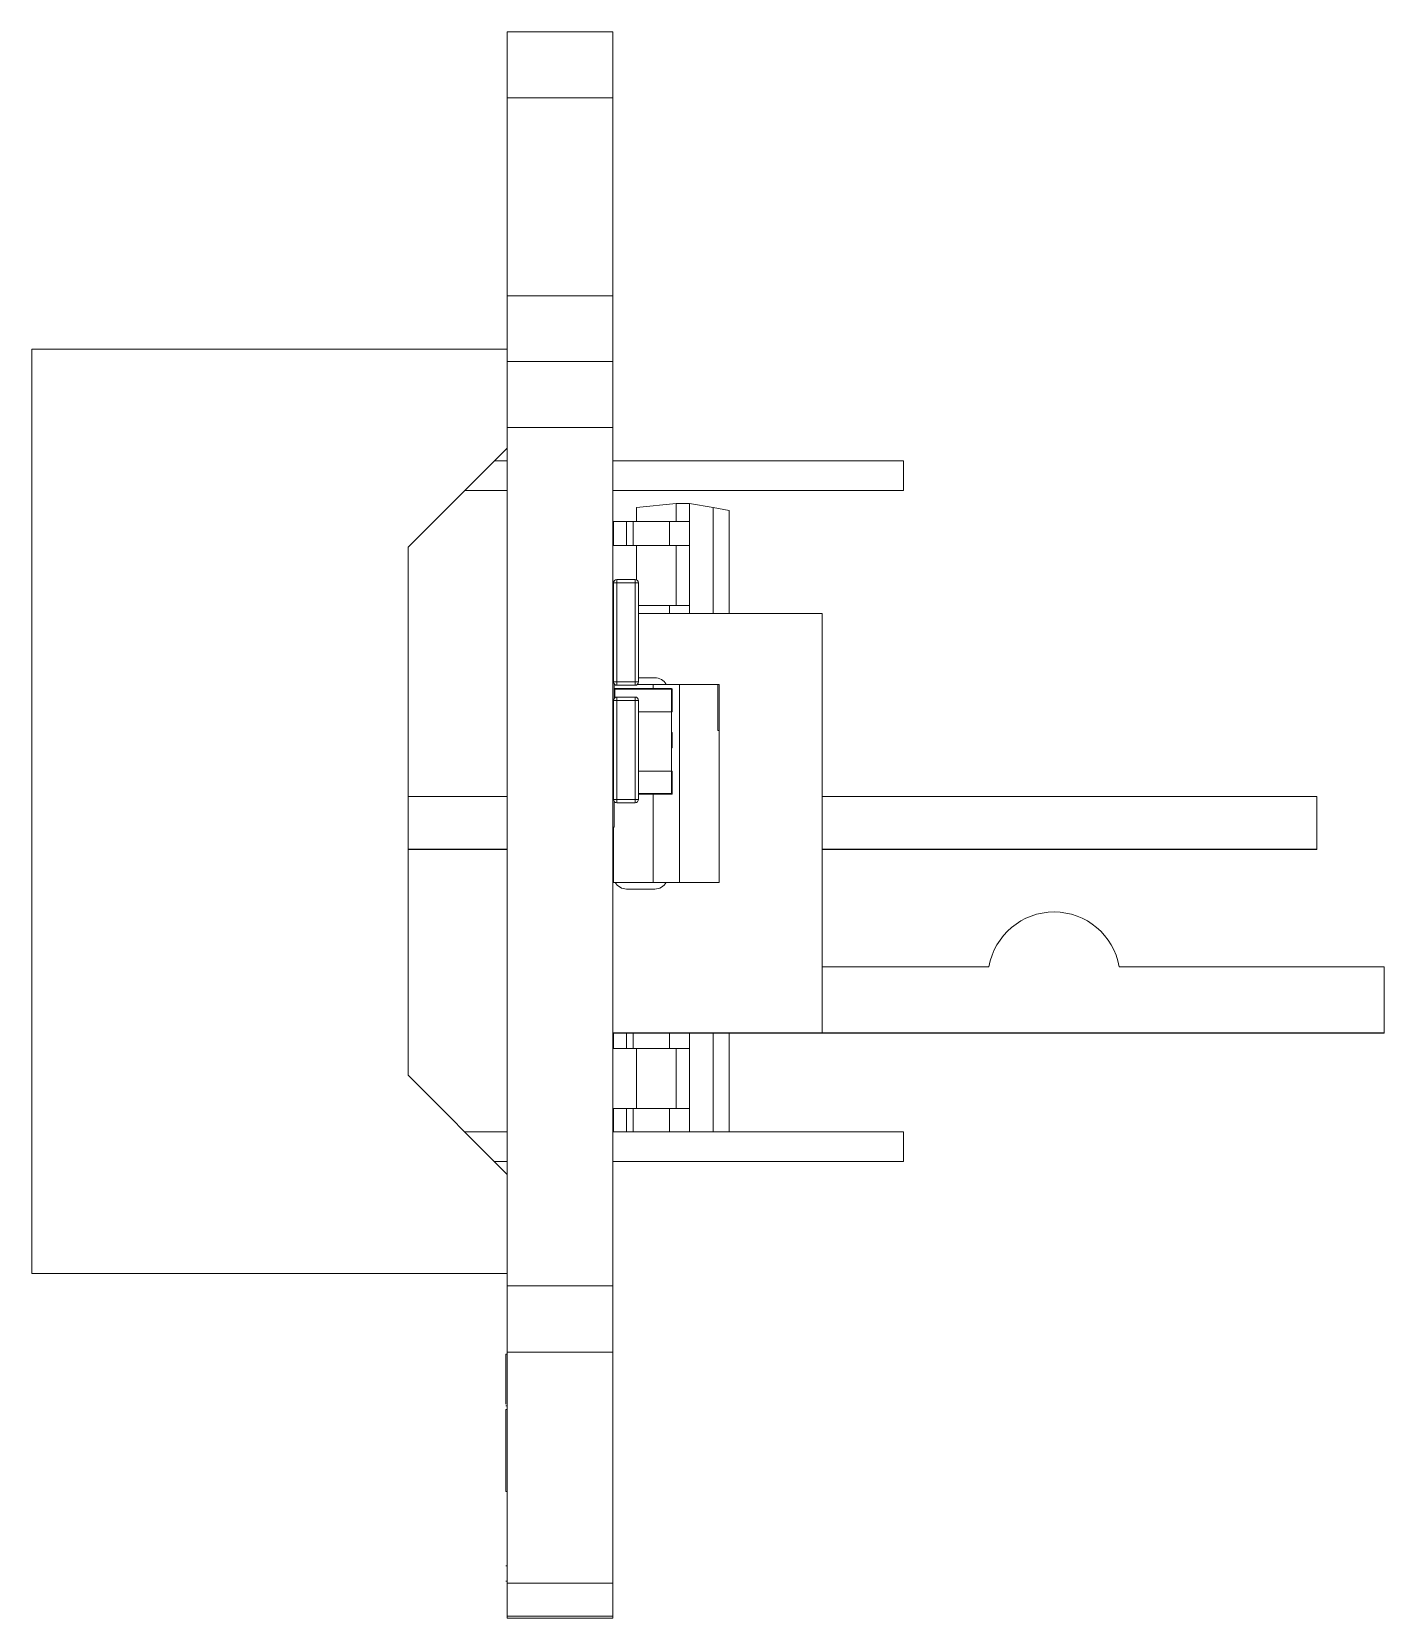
# Model space of a CAD drawing. Header units: millimetres. Extents: x 269 to 438, y 128 to 208.
# Drawn here: x 417.68 to 438.16, y 166.66 to 190.69 of the extents above; entities that cross this region are included whole.
import ezdxf

# ---------------------------------------------------------------- set-up
doc = ezdxf.new("R2010")
doc.units = ezdxf.units.MM

msp = doc.modelspace()

# ---------------------------------------------------------------- linework, layer by layer
at = {"color": 7, "linetype": 'Continuous', "lineweight": 15}
for p, q in [((426.479, 190.692), (424.879, 190.692)), ((424.879, 190.692), (424.879, 189.693)), ((426.479, 190.692), (426.479, 189.693)), ((426.479, 189.693), (424.879, 189.693)), ((424.879, 189.693), (424.879, 186.693)), ((426.479, 189.693), (426.479, 186.693)), ((426.479, 186.693), (424.879, 186.693)), ((424.879, 186.693), (424.879, 185.696)), ((426.479, 186.693), (426.479, 185.696)), ((417.679, 185.887), (417.679, 171.887)), ((424.879, 185.887), (417.679, 185.887)), ((426.479, 185.696), (424.879, 185.696)), ((424.879, 185.696), (424.879, 184.696)), ((426.479, 185.696), (426.479, 184.696)), ((426.479, 184.696), (424.879, 184.696)), ((424.879, 184.696), (424.879, 171.696)), ((426.479, 184.696), (426.479, 171.696)), ((423.379, 182.887), (424.879, 184.387)), ((424.879, 184.192), (424.684, 184.192)), ((430.879, 184.192), (426.479, 184.192)), ((430.879, 183.742), (430.879, 184.192)), ((424.234, 183.742), (424.879, 183.742)), ((426.479, 183.742), (430.879, 183.742)), ((427.437, 183.548), (426.837, 183.485)), ((426.837, 183.273), (426.837, 183.485)), ((427.437, 183.273), (427.437, 183.548)), ((427.437, 183.548), (427.637, 183.548)), ((427.637, 183.273), (427.637, 183.548)), ((427.637, 183.548), (427.995, 183.485)), ((427.995, 181.881), (427.995, 183.485)), ((427.995, 183.485), (428.237, 183.442)), ((428.237, 181.881), (428.237, 183.442)), ((426.487, 183.273), (426.487, 182.913)), ((426.687, 183.273), (426.487, 183.273)), ((426.687, 182.913), (426.687, 183.273)), ((426.787, 183.273), (426.687, 183.273)), ((426.787, 183.273), (426.787, 182.913)), ((427.337, 183.273), (426.787, 183.273)), ((427.337, 183.273), (427.337, 182.913)), ((427.637, 183.273), (427.337, 183.273)), ((427.637, 182.913), (427.637, 183.273)), ((423.379, 174.887), (423.379, 182.887)), ((426.487, 182.913), (426.687, 182.913)), ((426.687, 182.913), (426.787, 182.913)), ((426.787, 182.913), (427.337, 182.913)), ((426.837, 182.39), (426.837, 182.913)), ((427.337, 182.913), (427.637, 182.913)), ((427.437, 182.003), (427.437, 182.913)), ((427.637, 182.003), (427.637, 182.913)), ((426.817, 182.394), (426.537, 182.394)), ((426.537, 182.394), (426.537, 182.344)), ((426.817, 182.394), (426.817, 182.344)), ((426.487, 182.344), (426.487, 180.844)), ((426.537, 182.344), (426.487, 182.344)), ((426.537, 182.344), (426.817, 182.344)), ((426.537, 180.844), (426.537, 182.344)), ((426.817, 182.344), (426.817, 180.844)), ((426.867, 182.344), (426.817, 182.344)), ((426.867, 180.844), (426.867, 182.344)), ((427.337, 182.003), (426.867, 182.003)), ((427.637, 182.003), (427.337, 182.003)), ((427.637, 181.881), (427.637, 182.003)), ((426.479, 181.881), (426.487, 181.881)), ((426.867, 181.881), (429.649, 181.881)), ((429.649, 181.881), (429.649, 175.531)), ((426.479, 181.243), (426.487, 181.243)), ((426.487, 180.844), (426.537, 180.844)), ((426.497, 180.814), (426.497, 180.596)), ((426.503, 180.808), (426.497, 180.808)), ((426.507, 180.733), (426.497, 180.733)), ((427.367, 180.743), (426.507, 180.743)), ((426.507, 180.733), (426.507, 180.743)), ((427.367, 180.733), (426.507, 180.733)), ((426.817, 180.844), (426.537, 180.844)), ((426.537, 180.844), (426.537, 180.794)), ((426.537, 180.794), (426.817, 180.794)), ((426.817, 180.844), (426.817, 180.794)), ((426.817, 180.844), (426.867, 180.844)), ((427.087, 180.808), (426.852, 180.808)), ((426.867, 180.908), (427.114, 180.908)), ((427.087, 180.808), (427.087, 180.743)), ((427.487, 180.808), (427.087, 180.808)), ((427.367, 180.743), (427.367, 180.733)), ((427.367, 180.733), (427.367, 180.393)), ((427.377, 180.733), (427.367, 180.733)), ((427.377, 180.393), (427.377, 180.733)), ((427.487, 180.808), (427.487, 177.808)), ((428.067, 180.808), (427.487, 180.808)), ((428.067, 180.808), (428.067, 180.108)), ((428.087, 180.808), (428.067, 180.808)), ((428.087, 180.808), (428.087, 180.108)), ((426.537, 180.566), (426.487, 180.566)), ((426.487, 180.566), (426.487, 179.066)), ((426.817, 180.616), (426.537, 180.616)), ((426.537, 180.616), (426.537, 180.566)), ((426.537, 180.566), (426.817, 180.566)), ((426.537, 179.066), (426.537, 180.566)), ((426.817, 180.616), (426.817, 180.566)), ((426.867, 180.566), (426.817, 180.566)), ((426.817, 180.566), (426.817, 179.066)), ((426.867, 179.066), (426.867, 180.566)), ((426.487, 180.343), (426.479, 180.343)), ((427.367, 180.393), (426.867, 180.393)), ((427.377, 180.393), (427.367, 180.393)), ((427.367, 179.493), (427.367, 180.393)), ((427.367, 180.08), (427.377, 180.08)), ((427.377, 180.05), (427.367, 180.05)), ((428.087, 180.108), (428.067, 180.108)), ((428.087, 177.808), (428.087, 180.108)), ((427.377, 179.951), (427.367, 179.951)), ((427.377, 179.846), (427.367, 179.846)), ((426.479, 179.543), (426.487, 179.543)), ((426.867, 179.493), (427.367, 179.493)), ((427.367, 179.493), (427.367, 179.153)), ((427.367, 179.493), (427.377, 179.493)), ((427.377, 179.153), (427.377, 179.493)), ((424.879, 179.111), (423.379, 179.111)), ((426.487, 179.066), (426.537, 179.066)), ((426.497, 179.036), (426.497, 178.643)), ((426.817, 179.066), (426.537, 179.066)), ((426.537, 179.066), (426.537, 179.016)), ((426.537, 179.016), (426.817, 179.016)), ((426.817, 179.066), (426.867, 179.066)), ((426.817, 179.066), (426.817, 179.016)), ((426.867, 179.143), (427.367, 179.143)), ((427.087, 179.143), (427.087, 177.808)), ((427.367, 179.153), (427.377, 179.153)), ((427.367, 179.153), (427.367, 179.143)), ((437.139, 179.111), (429.649, 179.111)), ((437.139, 178.311), (437.139, 179.111)), ((426.497, 178.643), (426.479, 178.643)), ((426.487, 178.643), (426.487, 177.808)), ((423.379, 178.311), (424.879, 178.311)), ((423.379, 178.31), (424.879, 178.31)), ((424.879, 178.309), (423.379, 178.309)), ((423.379, 178.309), (424.879, 178.309)), ((423.379, 178.308), (424.879, 178.308)), ((423.379, 178.307), (424.879, 178.307)), ((424.879, 178.306), (423.379, 178.306)), ((424.879, 178.305), (423.379, 178.305)), ((429.649, 178.311), (437.139, 178.311)), ((429.649, 178.31), (437.139, 178.31)), ((437.139, 178.309), (429.649, 178.309)), ((429.649, 178.309), (437.139, 178.309)), ((429.649, 178.308), (437.139, 178.308)), ((429.649, 178.307), (437.139, 178.307)), ((437.139, 178.306), (429.649, 178.306)), ((437.139, 178.305), (429.649, 178.305)), ((437.139, 178.311), (437.139, 178.31)), ((437.139, 178.31), (437.139, 178.309)), ((437.139, 178.309), (437.139, 178.309)), ((437.139, 178.308), (437.139, 178.309)), ((437.139, 178.308), (437.139, 178.307)), ((437.139, 178.307), (437.139, 178.306)), ((437.139, 178.305), (437.139, 178.306)), ((426.487, 177.808), (427.087, 177.808)), ((427.114, 177.708), (426.687, 177.708)), ((427.087, 177.808), (427.487, 177.808)), ((427.487, 177.808), (428.087, 177.808)), ((429.649, 176.531), (432.173, 176.531)), ((434.144, 176.531), (438.159, 176.531)), ((438.159, 176.531), (438.159, 175.531)), ((426.479, 175.531), (429.649, 175.531)), ((429.649, 175.525), (426.479, 175.525)), ((426.487, 175.525), (426.487, 175.293)), ((426.687, 175.525), (426.687, 175.293)), ((427.637, 175.293), (427.637, 175.525)), ((427.995, 174.032), (427.995, 175.525)), ((428.237, 174.032), (428.237, 175.525)), ((429.649, 175.531), (429.649, 175.531)), ((429.649, 175.531), (438.159, 175.531)), ((438.159, 175.526), (429.649, 175.526)), ((429.649, 175.526), (429.649, 175.525)), ((438.159, 175.531), (438.159, 175.526)), ((426.487, 175.293), (426.687, 175.293)), ((426.687, 175.293), (426.787, 175.293)), ((426.787, 175.293), (427.337, 175.293)), ((426.837, 174.383), (426.837, 175.293)), ((427.337, 175.293), (427.637, 175.293)), ((427.437, 174.383), (427.437, 175.293)), ((427.637, 174.383), (427.637, 175.293)), ((424.879, 173.387), (423.379, 174.887)), ((426.487, 174.383), (426.487, 174.032)), ((426.687, 174.383), (426.487, 174.383)), ((426.687, 174.383), (426.687, 174.032)), ((426.787, 174.383), (426.687, 174.383)), ((427.337, 174.383), (426.787, 174.383)), ((427.637, 174.383), (427.337, 174.383)), ((427.637, 174.032), (427.637, 174.383)), ((424.879, 174.032), (424.234, 174.032)), ((430.879, 174.032), (426.479, 174.032)), ((430.879, 173.807), (430.879, 174.032)), ((430.879, 173.582), (430.879, 173.807)), ((424.684, 173.582), (424.879, 173.582)), ((426.479, 173.582), (430.879, 173.582)), ((417.679, 171.887), (424.879, 171.887)), ((426.479, 171.696), (424.879, 171.696)), ((424.879, 171.696), (424.879, 170.696)), ((426.479, 171.696), (426.479, 170.696)), ((424.859, 170.665), (424.879, 170.665)), ((424.859, 169.904), (424.859, 170.665)), ((426.479, 170.696), (424.879, 170.696)), ((424.879, 170.696), (424.879, 170.695)), ((426.479, 170.695), (424.879, 170.695)), ((424.879, 170.695), (424.879, 167.193)), ((426.479, 170.696), (426.479, 170.695)), ((426.479, 170.695), (426.479, 167.193)), ((424.859, 169.882), (424.879, 169.882)), ((424.859, 169.824), (424.879, 169.824)), ((424.859, 168.584), (424.859, 169.824)), ((424.859, 168.949), (424.856, 168.949)), ((424.859, 168.942), (424.856, 168.942)), ((424.859, 168.584), (424.879, 168.584)), ((424.859, 167.457), (424.879, 167.457)), ((424.859, 167.227), (424.879, 167.227)), ((426.479, 167.193), (424.879, 167.193)), ((424.879, 167.193), (424.879, 166.693)), ((426.479, 167.193), (426.479, 166.693)), ((426.479, 166.693), (424.879, 166.693)), ((424.879, 166.693), (424.879, 166.664)), ((426.479, 166.664), (424.879, 166.664)), ((426.479, 166.693), (426.479, 166.664))]:
    msp.add_line(p, q, dxfattribs=at)
at = {"color": 8, "linetype": 'Continuous', "lineweight": 15}
for p, q in [((427.337, 182.003), (427.337, 181.881)), ((426.507, 180.606), (426.507, 180.733)), ((426.867, 179.153), (427.367, 179.153)), ((426.787, 175.525), (426.787, 175.293)), ((427.337, 175.293), (427.337, 175.525)), ((426.787, 174.383), (426.787, 174.032)), ((427.337, 174.032), (427.337, 174.383))]:
    msp.add_line(p, q, dxfattribs=at)
at = {"color": 7, "linetype": 'Continuous', "lineweight": 15}
for centre, radius, start, end in [((426.537, 182.344), 0.05, 90, 180), ((426.817, 182.344), 0.05, 0, 90), ((426.537, 180.844), 0.05, 180, 270), ((426.507, 180.733), 0.01, 90, 180), ((426.817, 180.844), 0.05, 270, 0), ((427.114, 180.708), 0.2, 30, 90), ((427.367, 180.733), 0.01, 0, 90), ((426.537, 180.566), 0.05, 90, 180), ((426.817, 180.566), 0.05, 0, 90), ((426.537, 179.066), 0.05, 180, 270), ((426.817, 179.066), 0.05, 270, 0), ((427.367, 179.153), 0.01, 270, 0), ((426.687, 177.908), 0.2, 210, 270), ((427.114, 177.908), 0.2, 270, 330), ((433.159, 176.361), 1, 9.7879, 170.2121)]:
    msp.add_arc(centre, radius, start, end, dxfattribs=at)
for points, knots in [([(427.377, 180.05), (427.377, 180.054), (427.377, 180.066), (427.377, 180.078), (427.377, 180.079), (427.377, 180.08)], [0, 0, 0, 0, 0.216315, 0.654398, 1, 1, 1, 1]), ([(427.377, 179.951), (427.377, 179.957), (427.377, 179.977), (427.377, 180.012), (427.377, 180.037), (427.377, 180.048), (427.377, 180.05)], [0, 0, 0, 0, 0.180894, 0.546294, 0.946316, 1, 1, 1, 1]), ([(427.377, 179.846), (427.377, 179.85), (427.377, 179.863), (427.377, 179.892), (427.377, 179.924), (427.377, 179.944), (427.377, 179.951)], [0, 0, 0, 0, 0.1669244, 0.4995499, 0.8425522, 1, 1, 1, 1])]:
    msp.add_open_spline(points, degree=3, knots=knots, dxfattribs=at)

doc.saveas('drawing.dxf')
